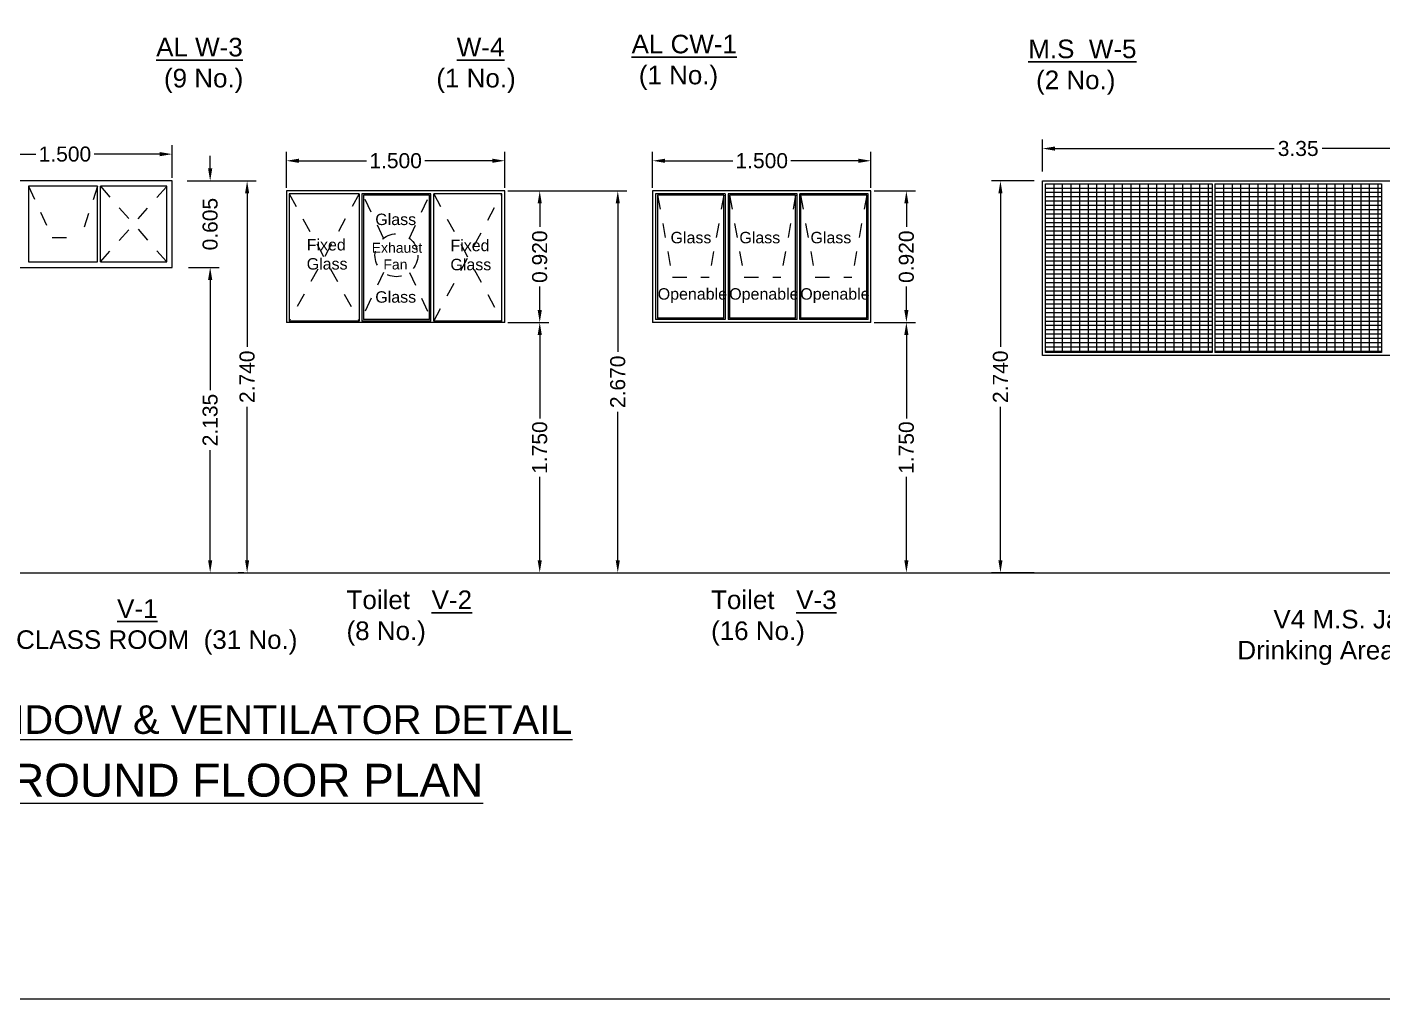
# Model space of a CAD drawing. Header units: millimetres. Extents: x 1898 to 3725, y 783 to 1532.
# Drawn here: x 3068.2 to 3077.68, y 1023.92 to 1030.72 of the extents above; entities that cross this region are included whole.
import ezdxf

# ---------------------------------------------------------------- set-up
doc = ezdxf.new("R2010")
doc.units = ezdxf.units.MM
doc.linetypes.add('DASHED', pattern=[0.75, 0.5, -0.25])
doc.linetypes.add('DASHED2', pattern=[0.375, 0.25, -0.125])
doc.layers.get('Defpoints').update_dxf_attribs({"lineweight": 15})
for name, color, linetype, lineweight in [('CUBICAL TOILET', 5, 'Continuous', 15), ('dim.1', 6, 'Continuous', 18), ('FLOOR FINISH', 10, 'Continuous', 15), ('HIDDEN-2', 1, 'DASHED2', 9), ('Jali', 40, 'Continuous', 5), ('TEXT', 7, 'Continuous', 15), ('Text-2', 180, 'Continuous', 25), ('Text.', 7, 'Continuous', 15), ('Ventilator', 4, 'DASHED', 18)]:
    doc.layers.add(name, color=color, linetype=linetype, lineweight=lineweight)
doc.styles.add('L120', font='arial.ttf', dxfattribs={"height": 0.6})
doc.styles.add('Tabrej', font='arial.ttf')
doc.dimstyles.new('DIMEN', dxfattribs={"dimtxt": 0.3, "dimasz": 0.25, "dimexe": 0.18, "dimexo": 0.0625, "dimgap": 0.09, "dimtad": 0, "dimdec": 3, "dimzin": 0, "dimdsep": 46, "dimtxsty": 'Tabrej', "dimcen": 0, "dimclrd": 256, "dimclre": 256, "dimclrt": 7, "dimadec": 0, "dimazin": 0, "dimtfac": 1, "dimtdec": 3, "dimtofl": 0, "dimtmove": 0, "dimatfit": 1, "dimfxl": 0, "dimtolj": 1, "dimtzin": 0, "dimlwd": -1, "dimlwe": -1, "dimarcsym": 0})

# ---------------------------------------------------------------- blocks, each defined once
blk = doc.blocks.new('*D548')
at = {"layer": 'Defpoints', "color": 0, "lineweight": 15, "ltscale": 0.05, "transparency": 16777216}
for p in [(3069.2955, 1029.6435), (3069.3046, 1029.0385), (3069.4776, 1029.0385)]:
    blk.add_point(p, dxfattribs=at)
at = {"layer": 'dim.1', "ltscale": 0.05, "transparency": 16777216}
for p, q in [((3069.4776, 1029.731), (3069.4776, 1029.8185)), ((3069.3173, 1029.6435), (3069.5406, 1029.6435)), ((3069.3265, 1029.0385), (3069.5406, 1029.0385)), ((3069.4776, 1028.951), (3069.4776, 1028.8635))]:
    blk.add_line(p, q, dxfattribs=at)
at = {"layer": 'dim.1', "lineweight": 15, "ltscale": 0.05, "transparency": 16777216}
for points in [[(3069.463, 1029.731), (3069.4922, 1029.731), (3069.4776, 1029.6435)], [(3069.463, 1028.951), (3069.4922, 1028.951), (3069.4776, 1029.0385)]]:
    blk.add_solid(points, dxfattribs=at)
at = {"layer": 'dim.1', "color": 7, "ltscale": 0.05, "transparency": 16777216, "insert": (3069.4776, 1029.341), "char_height": 0.105, "attachment_point": 5, "rotation": 90, "style": 'Tabrej'}
blk.add_mtext('\\A1;0.605', dxfattribs=at)
blk = doc.blocks.new('*D549')
at = {"layer": 'Defpoints', "color": 0, "lineweight": 15, "ltscale": 0.05, "transparency": 16777216}
for p in [(3069.2119, 1029.8306), (3067.7119, 1029.6435), (3069.2119, 1029.6435)]:
    blk.add_point(p, dxfattribs=at)
at = {"layer": 'dim.1', "ltscale": 0.05, "transparency": 16777216}
for p, q in [((3067.7119, 1029.6654), (3067.7119, 1029.8936)), ((3069.2119, 1029.6654), (3069.2119, 1029.8936)), ((3067.7994, 1029.8306), (3068.2583, 1029.8306)), ((3069.1244, 1029.8306), (3068.6654, 1029.8306))]:
    blk.add_line(p, q, dxfattribs=at)
at = {"layer": 'dim.1', "lineweight": 15, "ltscale": 0.05, "transparency": 16777216}
for points in [[(3067.7994, 1029.8452), (3067.7994, 1029.816), (3067.7119, 1029.8306)], [(3069.1244, 1029.8452), (3069.1244, 1029.816), (3069.2119, 1029.8306)]]:
    blk.add_solid(points, dxfattribs=at)
at = {"layer": 'dim.1', "color": 7, "ltscale": 0.05, "transparency": 16777216, "insert": (3068.4619, 1029.8306), "char_height": 0.105, "attachment_point": 5, "style": 'Tabrej'}
blk.add_mtext('\\A1;1.500', dxfattribs=at)
blk = doc.blocks.new('*D550')
at = {"layer": 'Defpoints', "color": 0, "lineweight": 15, "ltscale": 0.05, "transparency": 16777216}
for p in [(3069.3046, 1029.0385), (3069.1819, 1026.9035), (3069.4776, 1026.9035)]:
    blk.add_point(p, dxfattribs=at)
at = {"layer": 'dim.1', "ltscale": 0.05, "transparency": 16777216}
for p, q in [((3069.3265, 1029.0385), (3069.5406, 1029.0385)), ((3069.4776, 1028.951), (3069.4776, 1028.1809)), ((3069.4776, 1026.991), (3069.4776, 1027.7611)), ((3069.2037, 1026.9035), (3069.5406, 1026.9035))]:
    blk.add_line(p, q, dxfattribs=at)
at = {"layer": 'dim.1', "lineweight": 15, "ltscale": 0.05, "transparency": 16777216}
for points in [[(3069.463, 1028.951), (3069.4922, 1028.951), (3069.4776, 1029.0385)], [(3069.463, 1026.991), (3069.4922, 1026.991), (3069.4776, 1026.9035)]]:
    blk.add_solid(points, dxfattribs=at)
at = {"layer": 'dim.1', "color": 7, "ltscale": 0.05, "transparency": 16777216, "insert": (3069.4776, 1027.971), "char_height": 0.105, "attachment_point": 5, "rotation": 90, "style": 'Tabrej'}
blk.add_mtext('\\A1;2.135', dxfattribs=at)
blk = doc.blocks.new('*D551')
at = {"layer": 'Defpoints', "color": 0, "lineweight": 15, "ltscale": 0.05, "transparency": 16777216}
for p in [(3069.3255, 1029.6435), (3069.736, 1026.9035), (3069.736, 1026.9035)]:
    blk.add_point(p, dxfattribs=at)
at = {"layer": 'dim.1', "ltscale": 0.05, "transparency": 16777216}
for p, q in [((3069.3473, 1029.6435), (3069.799, 1029.6435)), ((3069.736, 1029.556), (3069.736, 1028.4829)), ((3069.736, 1026.991), (3069.736, 1028.0641)), ((3069.7141, 1026.9035), (3069.673, 1026.9035))]:
    blk.add_line(p, q, dxfattribs=at)
at = {"layer": 'dim.1', "lineweight": 15, "ltscale": 0.05, "transparency": 16777216}
for points in [[(3069.7214, 1029.556), (3069.7506, 1029.556), (3069.736, 1029.6435)], [(3069.7214, 1026.991), (3069.7506, 1026.991), (3069.736, 1026.9035)]]:
    blk.add_solid(points, dxfattribs=at)
at = {"layer": 'dim.1', "color": 7, "ltscale": 0.05, "transparency": 16777216, "insert": (3069.736, 1028.2735), "char_height": 0.105, "attachment_point": 5, "rotation": 90, "style": 'Tabrej'}
blk.add_mtext('\\A1;2.740', dxfattribs=at)
blk = doc.blocks.new('*D552')
at = {"layer": 'Defpoints', "color": 0, "lineweight": 15, "ltscale": 0.05, "transparency": 16777216}
for p in [(3078.8746, 1029.8695), (3075.2996, 1029.6863), (3078.8746, 1029.6863)]:
    blk.add_point(p, dxfattribs=at)
at = {"layer": 'dim.1', "ltscale": 0.05, "transparency": 16777216}
for p, q in [((3075.2996, 1029.7082), (3075.2996, 1029.9325)), ((3075.3871, 1029.8695), (3076.9189, 1029.8695)), ((3078.7871, 1029.8695), (3077.2553, 1029.8695)), ((3078.8746, 1029.7082), (3078.8746, 1029.9325))]:
    blk.add_line(p, q, dxfattribs=at)
at = {"layer": 'dim.1', "lineweight": 15, "ltscale": 0.05, "transparency": 16777216}
for points in [[(3075.3871, 1029.884), (3075.3871, 1029.8549), (3075.2996, 1029.8695)], [(3078.7871, 1029.884), (3078.7871, 1029.8549), (3078.8746, 1029.8695)]]:
    blk.add_solid(points, dxfattribs=at)
at = {"layer": 'dim.1', "color": 7, "ltscale": 0.05, "transparency": 16777216, "insert": (3077.0871, 1029.8695), "char_height": 0.105, "attachment_point": 5, "style": 'Tabrej'}
blk.add_mtext('\\A1;3.35', dxfattribs=at)
blk = doc.blocks.new('*D554')
at = {"layer": 'Defpoints', "color": 0, "lineweight": 15, "ltscale": 0.05, "transparency": 16777216}
for p in [(3075.2627, 1029.6435), (3075.0049, 1026.9035), (3075.2627, 1026.9035)]:
    blk.add_point(p, dxfattribs=at)
at = {"layer": 'dim.1', "ltscale": 0.05, "transparency": 16777216}
for p, q in [((3075.2408, 1029.6435), (3074.9419, 1029.6435)), ((3075.0049, 1029.556), (3075.0049, 1028.4829)), ((3075.0049, 1026.991), (3075.0049, 1028.0641)), ((3075.2408, 1026.9035), (3074.9419, 1026.9035))]:
    blk.add_line(p, q, dxfattribs=at)
at = {"layer": 'dim.1', "lineweight": 15, "ltscale": 0.05, "transparency": 16777216}
for points in [[(3074.9903, 1029.556), (3075.0194, 1029.556), (3075.0049, 1029.6435)], [(3074.9903, 1026.991), (3075.0194, 1026.991), (3075.0049, 1026.9035)]]:
    blk.add_solid(points, dxfattribs=at)
at = {"layer": 'dim.1', "color": 7, "ltscale": 0.05, "transparency": 16777216, "insert": (3075.0049, 1028.2735), "char_height": 0.105, "attachment_point": 5, "rotation": 90, "style": 'Tabrej'}
blk.add_mtext('\\A1;2.740', dxfattribs=at)
blk = doc.blocks.new('*D556')
at = {"layer": 'Defpoints', "color": 0, "lineweight": 15, "ltscale": 0.05, "transparency": 16777216}
for p in [(3071.5387, 1028.6532), (3071.5387, 1026.9035), (3071.7826, 1026.9035)]:
    blk.add_point(p, dxfattribs=at)
at = {"layer": 'dim.1', "ltscale": 0.05, "transparency": 16777216}
for p, q in [((3071.5605, 1028.6532), (3071.8456, 1028.6532)), ((3071.7826, 1028.5657), (3071.7826, 1027.9819)), ((3071.7826, 1026.991), (3071.7826, 1027.5748)), ((3071.5605, 1026.9035), (3071.8456, 1026.9035))]:
    blk.add_line(p, q, dxfattribs=at)
at = {"layer": 'dim.1', "lineweight": 15, "ltscale": 0.05, "transparency": 16777216}
for points in [[(3071.768, 1028.5657), (3071.7972, 1028.5657), (3071.7826, 1028.6532)], [(3071.768, 1026.991), (3071.7972, 1026.991), (3071.7826, 1026.9035)]]:
    blk.add_solid(points, dxfattribs=at)
at = {"layer": 'dim.1', "color": 7, "ltscale": 0.05, "transparency": 16777216, "insert": (3071.7826, 1027.7783), "char_height": 0.105, "attachment_point": 5, "rotation": 90, "style": 'Tabrej'}
blk.add_mtext('\\A1;1.750 ', dxfattribs=at)
blk = doc.blocks.new('*D557')
at = {"layer": 'Defpoints', "color": 0, "lineweight": 15, "ltscale": 0.05, "transparency": 16777216}
for p in [(3071.5387, 1029.5732), (3071.7826, 1029.5732), (3071.5387, 1028.6532)]:
    blk.add_point(p, dxfattribs=at)
at = {"layer": 'dim.1', "ltscale": 0.05, "transparency": 16777216}
for p, q in [((3071.5605, 1029.5732), (3071.8456, 1029.5732)), ((3071.7826, 1029.4857), (3071.7826, 1029.3216)), ((3071.7826, 1028.7407), (3071.7826, 1028.9047)), ((3071.5605, 1028.6532), (3071.8456, 1028.6532))]:
    blk.add_line(p, q, dxfattribs=at)
at = {"layer": 'dim.1', "lineweight": 15, "ltscale": 0.05, "transparency": 16777216}
for points in [[(3071.768, 1029.4857), (3071.7972, 1029.4857), (3071.7826, 1029.5732)], [(3071.768, 1028.7407), (3071.7972, 1028.7407), (3071.7826, 1028.6532)]]:
    blk.add_solid(points, dxfattribs=at)
at = {"layer": 'dim.1', "color": 7, "ltscale": 0.05, "transparency": 16777216, "insert": (3071.7826, 1029.1132), "char_height": 0.105, "attachment_point": 5, "rotation": 90, "style": 'Tabrej'}
blk.add_mtext('\\A1;0.920', dxfattribs=at)
blk = doc.blocks.new('*D558')
at = {"layer": 'Defpoints', "color": 0, "lineweight": 15, "ltscale": 0.05, "transparency": 16777216}
for p in [(3071.5387, 1029.5732), (3071.5387, 1026.9035), (3072.3284, 1026.9035)]:
    blk.add_point(p, dxfattribs=at)
at = {"layer": 'dim.1', "ltscale": 0.05, "transparency": 16777216}
for p, q in [((3071.5605, 1029.5732), (3072.3914, 1029.5732)), ((3072.3284, 1029.4857), (3072.3284, 1028.4477)), ((3072.3284, 1026.991), (3072.3284, 1028.0289)), ((3071.5605, 1026.9035), (3072.3914, 1026.9035))]:
    blk.add_line(p, q, dxfattribs=at)
at = {"layer": 'dim.1', "lineweight": 15, "ltscale": 0.05, "transparency": 16777216}
for points in [[(3072.3138, 1029.4857), (3072.343, 1029.4857), (3072.3284, 1029.5732)], [(3072.3138, 1026.991), (3072.343, 1026.991), (3072.3284, 1026.9035)]]:
    blk.add_solid(points, dxfattribs=at)
at = {"layer": 'dim.1', "color": 7, "ltscale": 0.05, "transparency": 16777216, "insert": (3072.3284, 1028.2383), "char_height": 0.105, "attachment_point": 5, "rotation": 90, "style": 'Tabrej'}
blk.add_mtext('\\A1;2.670 ', dxfattribs=at)
blk = doc.blocks.new('*D559')
at = {"layer": 'Defpoints', "color": 0, "lineweight": 15, "ltscale": 0.05, "transparency": 16777216}
for p in [(3071.5387, 1029.7842), (3070.0109, 1029.5732), (3071.5387, 1029.5732)]:
    blk.add_point(p, dxfattribs=at)
at = {"layer": 'dim.1', "ltscale": 0.05, "transparency": 16777216}
for p, q in [((3070.0109, 1029.595), (3070.0109, 1029.8472)), ((3070.0984, 1029.7842), (3070.5712, 1029.7842)), ((3071.4512, 1029.7842), (3070.9783, 1029.7842)), ((3071.5387, 1029.595), (3071.5387, 1029.8472))]:
    blk.add_line(p, q, dxfattribs=at)
at = {"layer": 'dim.1', "lineweight": 15, "ltscale": 0.05, "transparency": 16777216}
for points in [[(3070.0984, 1029.7988), (3070.0984, 1029.7697), (3070.0109, 1029.7842)], [(3071.4512, 1029.7988), (3071.4512, 1029.7697), (3071.5387, 1029.7842)]]:
    blk.add_solid(points, dxfattribs=at)
at = {"layer": 'dim.1', "color": 7, "ltscale": 0.05, "transparency": 16777216, "insert": (3070.7748, 1029.7842), "char_height": 0.105, "attachment_point": 5, "style": 'Tabrej'}
blk.add_mtext('\\A1;1.500 ', dxfattribs=at)
blk = doc.blocks.new('*D560')
at = {"layer": 'Defpoints', "color": 0, "lineweight": 15, "ltscale": 0.05, "transparency": 16777216}
for p in [(3074.1188, 1028.6532), (3074.1188, 1026.9035), (3074.347, 1026.9035)]:
    blk.add_point(p, dxfattribs=at)
at = {"layer": 'dim.1', "ltscale": 0.05, "transparency": 16777216}
for p, q in [((3074.1407, 1028.6532), (3074.41, 1028.6532)), ((3074.347, 1028.5657), (3074.347, 1027.9819)), ((3074.347, 1026.991), (3074.347, 1027.5748)), ((3074.1407, 1026.9035), (3074.41, 1026.9035))]:
    blk.add_line(p, q, dxfattribs=at)
at = {"layer": 'dim.1', "lineweight": 15, "ltscale": 0.05, "transparency": 16777216}
for points in [[(3074.3324, 1028.5657), (3074.3615, 1028.5657), (3074.347, 1028.6532)], [(3074.3324, 1026.991), (3074.3615, 1026.991), (3074.347, 1026.9035)]]:
    blk.add_solid(points, dxfattribs=at)
at = {"layer": 'dim.1', "color": 7, "ltscale": 0.05, "transparency": 16777216, "insert": (3074.347, 1027.7783), "char_height": 0.105, "attachment_point": 5, "rotation": 90, "style": 'Tabrej'}
blk.add_mtext('\\A1;1.750 ', dxfattribs=at)
blk = doc.blocks.new('*D561')
at = {"layer": 'Defpoints', "color": 0, "lineweight": 15, "ltscale": 0.05, "transparency": 16777216}
for p in [(3074.0994, 1029.5732), (3074.347, 1029.5732), (3074.0994, 1028.6532)]:
    blk.add_point(p, dxfattribs=at)
at = {"layer": 'dim.1', "ltscale": 0.05, "transparency": 16777216}
for p, q in [((3074.1213, 1029.5732), (3074.41, 1029.5732)), ((3074.347, 1029.4857), (3074.347, 1029.3216)), ((3074.347, 1028.7407), (3074.347, 1028.9047)), ((3074.1213, 1028.6532), (3074.41, 1028.6532))]:
    blk.add_line(p, q, dxfattribs=at)
at = {"layer": 'dim.1', "lineweight": 15, "ltscale": 0.05, "transparency": 16777216}
for points in [[(3074.3324, 1029.4857), (3074.3615, 1029.4857), (3074.347, 1029.5732)], [(3074.3324, 1028.7407), (3074.3615, 1028.7407), (3074.347, 1028.6532)]]:
    blk.add_solid(points, dxfattribs=at)
at = {"layer": 'dim.1', "color": 7, "ltscale": 0.05, "transparency": 16777216, "insert": (3074.347, 1029.1132), "char_height": 0.105, "attachment_point": 5, "rotation": 90, "style": 'Tabrej'}
blk.add_mtext('\\A1;0.920', dxfattribs=at)
blk = doc.blocks.new('*D562')
at = {"layer": 'Defpoints', "color": 0, "lineweight": 15, "ltscale": 0.05, "transparency": 16777216}
for p in [(3072.5716, 1029.7842), (3072.5716, 1029.5732), (3074.0994, 1029.5732)]:
    blk.add_point(p, dxfattribs=at)
at = {"layer": 'dim.1', "ltscale": 0.05, "transparency": 16777216}
for p, q in [((3072.5716, 1029.595), (3072.5716, 1029.8472)), ((3072.6591, 1029.7842), (3073.132, 1029.7842)), ((3074.0119, 1029.7842), (3073.539, 1029.7842)), ((3074.0994, 1029.595), (3074.0994, 1029.8472))]:
    blk.add_line(p, q, dxfattribs=at)
at = {"layer": 'dim.1', "lineweight": 15, "ltscale": 0.05, "transparency": 16777216}
for points in [[(3072.6591, 1029.7988), (3072.6591, 1029.7697), (3072.5716, 1029.7842)], [(3074.0119, 1029.7988), (3074.0119, 1029.7697), (3074.0994, 1029.7842)]]:
    blk.add_solid(points, dxfattribs=at)
at = {"layer": 'dim.1', "color": 7, "ltscale": 0.05, "transparency": 16777216, "insert": (3073.3355, 1029.7842), "char_height": 0.105, "attachment_point": 5, "style": 'Tabrej'}
blk.add_mtext('\\A1;1.500', dxfattribs=at)

msp = doc.modelspace()

# ---------------------------------------------------------------- linework, layer by layer
at = {"layer": 'CUBICAL TOILET', "ltscale": 0.05}
msp.add_line((3073.4656, 1028.6532), (3073.4531, 1028.6532), dxfattribs=at)
at = {"layer": 'Defpoints', "linetype": 'Continuous'}
msp.add_lwpolyline([(3090.4188, 1038.1049), (3058.7506, 1038.1049), (3058.7506, 1023.9228), (3090.4188, 1023.9228)], close=True, dxfattribs=at)
at = {"layer": 'FLOOR FINISH', "ltscale": 0.05}
msp.add_line((3059.8064, 1026.9035), (3082.4464, 1026.9035), dxfattribs=at)
at = {"layer": 'HIDDEN-2', "ltscale": 0.15}
for p, q in [((3068.2074, 1029.6055), (3068.3729, 1029.2475)), ((3068.6899, 1029.6055), (3068.5724, 1029.2475)), ((3068.7099, 1029.6055), (3069.1739, 1029.0765)), ((3068.7099, 1029.0765), (3069.1739, 1029.6055)), ((3070.519, 1029.5532), (3070.0307, 1028.6632)), ((3070.0307, 1029.5532), (3070.519, 1028.6632)), ((3070.6895, 1029.2426), (3070.549, 1029.5432)), ((3070.8711, 1029.2426), (3071.0115, 1029.5432)), ((3071.0415, 1028.6632), (3071.5187, 1029.5532)), ((3071.0415, 1029.5532), (3071.5187, 1028.6632)), ((3072.6073, 1029.5432), (3072.7104, 1028.9702)), ((3073.0698, 1029.5432), (3072.9666, 1028.9702)), ((3073.1098, 1029.5432), (3073.2129, 1028.9702)), ((3073.5723, 1029.5432), (3073.4691, 1028.9702)), ((3073.6069, 1029.5432), (3073.71, 1028.9702)), ((3074.0694, 1029.5432), (3073.9662, 1028.9702)), ((3068.3729, 1029.2475), (3068.5724, 1029.2475)), ((3070.6895, 1029.0037), (3070.549, 1028.7032)), ((3070.8711, 1029.0037), (3071.0115, 1028.7032)), ((3072.7104, 1028.9702), (3072.9666, 1028.9702)), ((3073.2129, 1028.9702), (3073.4691, 1028.9702)), ((3073.71, 1028.9702), (3073.9662, 1028.9702))]:
    msp.add_line(p, q, dxfattribs=at)
msp.add_circle((3070.7803, 1029.1232), 0.15, dxfattribs=at)
at = {"layer": 'Jali'}
for p, q in [((3075.3196, 1029.5935), (3076.4846, 1029.5935)), ((3075.3796, 1028.4435), (3075.3796, 1029.6235)), ((3075.4396, 1028.4435), (3075.4396, 1029.6235)), ((3075.4996, 1028.4435), (3075.4996, 1029.6235)), ((3075.5596, 1028.4435), (3075.5596, 1029.6235)), ((3075.6196, 1028.4435), (3075.6196, 1029.6235)), ((3075.6796, 1028.4435), (3075.6796, 1029.6235)), ((3075.7396, 1028.4435), (3075.7396, 1029.6235)), ((3075.7996, 1028.4435), (3075.7996, 1029.6235)), ((3075.8596, 1028.4435), (3075.8596, 1029.6235)), ((3075.9196, 1028.4435), (3075.9196, 1029.6235)), ((3075.9796, 1028.4435), (3075.9796, 1029.6235)), ((3076.0396, 1028.4435), (3076.0396, 1029.6235)), ((3076.0996, 1028.4435), (3076.0996, 1029.6235)), ((3076.1596, 1028.4435), (3076.1596, 1029.6235)), ((3076.2196, 1028.4435), (3076.2196, 1029.6235)), ((3076.2796, 1028.4435), (3076.2796, 1029.6235)), ((3076.3396, 1028.4435), (3076.3396, 1029.6235)), ((3076.3996, 1028.4435), (3076.3996, 1029.6235)), ((3076.4596, 1028.4435), (3076.4596, 1029.6235)), ((3076.5046, 1029.5935), (3077.6696, 1029.5935)), ((3076.5646, 1029.6235), (3076.5646, 1028.4435)), ((3076.6246, 1029.6235), (3076.6246, 1028.4435)), ((3076.6846, 1029.6235), (3076.6846, 1028.4435)), ((3076.7446, 1029.6235), (3076.7446, 1028.4435)), ((3076.8046, 1029.6235), (3076.8046, 1028.4435)), ((3076.8646, 1029.6235), (3076.8646, 1028.4435)), ((3076.9246, 1029.6235), (3076.9246, 1028.4435)), ((3076.9846, 1029.6235), (3076.9846, 1028.4435)), ((3077.0446, 1029.6235), (3077.0446, 1028.4435)), ((3077.1046, 1029.6235), (3077.1046, 1028.4435)), ((3077.1646, 1029.6235), (3077.1646, 1028.4435)), ((3077.2246, 1029.6235), (3077.2246, 1028.4435)), ((3077.2846, 1029.6235), (3077.2846, 1028.4435)), ((3077.3446, 1029.6235), (3077.3446, 1028.4435)), ((3077.4046, 1029.6235), (3077.4046, 1028.4435)), ((3077.4646, 1029.6235), (3077.4646, 1028.4435)), ((3077.5246, 1029.6235), (3077.5246, 1028.4435)), ((3077.5846, 1029.6235), (3077.5846, 1028.4435)), ((3077.6446, 1029.6235), (3077.6446, 1028.4435)), ((3075.3196, 1029.5635), (3076.4846, 1029.5635)), ((3075.3196, 1029.5335), (3076.4846, 1029.5335)), ((3075.3196, 1029.5035), (3076.4846, 1029.5035)), ((3076.5046, 1029.5635), (3077.6696, 1029.5635)), ((3076.5046, 1029.5335), (3077.6696, 1029.5335)), ((3076.5046, 1029.5035), (3077.6696, 1029.5035)), ((3075.3196, 1029.4735), (3076.4846, 1029.4735)), ((3075.3196, 1029.4435), (3076.4846, 1029.4435)), ((3075.3196, 1029.4135), (3076.4846, 1029.4135)), ((3076.5046, 1029.4735), (3077.6696, 1029.4735)), ((3076.5046, 1029.4435), (3077.6696, 1029.4435)), ((3076.5046, 1029.4135), (3077.6696, 1029.4135)), ((3075.3196, 1029.3835), (3076.4846, 1029.3835)), ((3075.3196, 1029.3535), (3076.4846, 1029.3535)), ((3075.3196, 1029.3235), (3076.4846, 1029.3235)), ((3076.5046, 1029.3835), (3077.6696, 1029.3835)), ((3076.5046, 1029.3535), (3077.6696, 1029.3535)), ((3076.5046, 1029.3235), (3077.6696, 1029.3235)), ((3075.3196, 1029.2935), (3076.4846, 1029.2935)), ((3075.3196, 1029.2635), (3076.4846, 1029.2635)), ((3075.3196, 1029.2335), (3076.4846, 1029.2335)), ((3075.3196, 1029.2035), (3076.4846, 1029.2035)), ((3076.5046, 1029.2935), (3077.6696, 1029.2935)), ((3076.5046, 1029.2635), (3077.6696, 1029.2635)), ((3076.5046, 1029.2335), (3077.6696, 1029.2335)), ((3076.5046, 1029.2035), (3077.6696, 1029.2035)), ((3075.3196, 1029.1735), (3076.4846, 1029.1735)), ((3075.3196, 1029.1435), (3076.4846, 1029.1435)), ((3075.3196, 1029.1135), (3076.4846, 1029.1135)), ((3076.5046, 1029.1735), (3077.6696, 1029.1735)), ((3076.5046, 1029.1435), (3077.6696, 1029.1435)), ((3076.5046, 1029.1135), (3077.6696, 1029.1135)), ((3075.3196, 1029.0835), (3076.4846, 1029.0835)), ((3075.3196, 1029.0535), (3076.4846, 1029.0535)), ((3075.3196, 1029.0235), (3076.4846, 1029.0235)), ((3076.5046, 1029.0835), (3077.6696, 1029.0835)), ((3076.5046, 1029.0535), (3077.6696, 1029.0535)), ((3076.5046, 1029.0235), (3077.6696, 1029.0235)), ((3075.3196, 1028.9935), (3076.4846, 1028.9935)), ((3075.3196, 1028.9635), (3076.4846, 1028.9635)), ((3075.3196, 1028.9335), (3076.4846, 1028.9335)), ((3076.5046, 1028.9935), (3077.6696, 1028.9935)), ((3076.5046, 1028.9635), (3077.6696, 1028.9635)), ((3076.5046, 1028.9335), (3077.6696, 1028.9335)), ((3075.3196, 1028.9035), (3076.4846, 1028.9035)), ((3075.3196, 1028.8735), (3076.4846, 1028.8735)), ((3075.3196, 1028.8435), (3076.4846, 1028.8435)), ((3076.5046, 1028.9035), (3077.6696, 1028.9035)), ((3076.5046, 1028.8735), (3077.6696, 1028.8735)), ((3076.5046, 1028.8435), (3077.6696, 1028.8435)), ((3075.3196, 1028.8135), (3076.4846, 1028.8135)), ((3075.3196, 1028.7835), (3076.4846, 1028.7835)), ((3075.3196, 1028.7535), (3076.4846, 1028.7535)), ((3076.5046, 1028.8135), (3077.6696, 1028.8135)), ((3076.5046, 1028.7835), (3077.6696, 1028.7835)), ((3076.5046, 1028.7535), (3077.6696, 1028.7535)), ((3075.3196, 1028.7235), (3076.4846, 1028.7235)), ((3075.3196, 1028.6935), (3076.4846, 1028.6935)), ((3075.3196, 1028.6635), (3076.4846, 1028.6635)), ((3075.3196, 1028.6335), (3076.4846, 1028.6335)), ((3076.5046, 1028.7235), (3077.6696, 1028.7235)), ((3076.5046, 1028.6935), (3077.6696, 1028.6935)), ((3076.5046, 1028.6635), (3077.6696, 1028.6635)), ((3076.5046, 1028.6335), (3077.6696, 1028.6335)), ((3075.3196, 1028.6035), (3076.4846, 1028.6035)), ((3075.3196, 1028.5735), (3076.4846, 1028.5735)), ((3075.3196, 1028.5435), (3076.4846, 1028.5435)), ((3076.5046, 1028.6035), (3077.6696, 1028.6035)), ((3076.5046, 1028.5735), (3077.6696, 1028.5735)), ((3076.5046, 1028.5435), (3077.6696, 1028.5435)), ((3075.3196, 1028.5135), (3076.4846, 1028.5135)), ((3075.3196, 1028.4835), (3076.4846, 1028.4835)), ((3075.3196, 1028.4535), (3076.4846, 1028.4535)), ((3076.5046, 1028.5135), (3077.6696, 1028.5135)), ((3076.5046, 1028.4835), (3077.6696, 1028.4835)), ((3076.5046, 1028.4535), (3077.6696, 1028.4535))]:
    msp.add_line(p, q, dxfattribs=at)
at = {"layer": 'Ventilator', "linetype": 'Continuous'}
for p, q in [((3068.6899, 1029.6055), (3068.2074, 1029.6055)), ((3068.2074, 1029.6055), (3068.2074, 1029.0765)), ((3068.6899, 1029.0765), (3068.6899, 1029.6055)), ((3069.1739, 1029.6055), (3068.7099, 1029.6055)), ((3068.7099, 1029.0765), (3068.7099, 1029.6055)), ((3069.1739, 1029.0765), (3069.1739, 1029.6055)), ((3076.4846, 1029.6235), (3076.4846, 1028.4435)), ((3076.5046, 1029.6235), (3076.5046, 1028.4435)), ((3077.6696, 1029.6235), (3077.6696, 1028.4435)), ((3071.5387, 1029.5732), (3070.0109, 1029.5732)), ((3070.0109, 1029.5732), (3070.0109, 1028.6532)), ((3070.519, 1029.5532), (3070.0307, 1029.5532)), ((3070.0307, 1029.5532), (3070.0307, 1028.6632)), ((3070.519, 1029.5532), (3070.519, 1028.6632)), ((3071.0215, 1029.5532), (3070.539, 1029.5532)), ((3070.539, 1029.5532), (3070.539, 1028.6633)), ((3071.0115, 1029.5432), (3070.549, 1029.5432)), ((3070.549, 1029.5432), (3070.549, 1028.6732)), ((3071.0115, 1028.6732), (3071.0115, 1029.5432)), ((3071.0215, 1028.6632), (3071.0215, 1029.5532)), ((3071.5187, 1029.5532), (3071.0415, 1029.5532)), ((3071.0415, 1028.6632), (3071.0415, 1029.5532)), ((3071.5187, 1028.6632), (3071.5187, 1029.5532)), ((3071.5387, 1028.6532), (3071.5387, 1029.5732)), ((3074.0994, 1029.5732), (3072.5716, 1029.5732)), ((3072.5716, 1029.5732), (3072.5716, 1028.6532)), ((3073.0798, 1029.5532), (3072.5914, 1029.5532)), ((3072.5914, 1029.5532), (3072.5914, 1028.6732)), ((3073.0698, 1029.5432), (3072.6073, 1029.5432)), ((3072.6073, 1029.5432), (3072.6073, 1028.6832)), ((3073.0698, 1028.6832), (3073.0698, 1029.5432)), ((3073.0798, 1029.5532), (3073.0798, 1028.6732)), ((3073.5823, 1029.5532), (3073.0998, 1029.5532)), ((3073.0998, 1029.5532), (3073.0998, 1028.6733)), ((3073.5723, 1029.5432), (3073.1098, 1029.5432)), ((3073.1098, 1029.5432), (3073.1098, 1028.6832)), ((3073.5723, 1028.6832), (3073.5723, 1029.5432)), ((3073.5823, 1028.6732), (3073.5823, 1029.5532)), ((3074.0794, 1029.5532), (3073.6023, 1029.5532)), ((3073.6023, 1028.6732), (3073.6023, 1029.5532)), ((3074.0694, 1029.5432), (3073.6069, 1029.5432)), ((3073.6069, 1029.5432), (3073.6069, 1028.6832)), ((3074.0694, 1028.6832), (3074.0694, 1029.5432)), ((3074.0794, 1028.6732), (3074.0794, 1029.5532)), ((3074.0994, 1028.6532), (3074.0994, 1029.5732)), ((3068.2074, 1029.0765), (3068.6899, 1029.0765)), ((3068.7099, 1029.0765), (3069.1739, 1029.0765)), ((3071.5387, 1028.6532), (3070.0109, 1028.6532)), ((3070.519, 1028.6632), (3070.0307, 1028.6632)), ((3071.0215, 1028.6632), (3070.539, 1028.6632)), ((3071.0115, 1028.6732), (3070.549, 1028.6732)), ((3071.5187, 1028.6632), (3071.0415, 1028.6632)), ((3074.0994, 1028.6532), (3072.5716, 1028.6532)), ((3073.0798, 1028.6732), (3072.5914, 1028.6732)), ((3073.0698, 1028.6832), (3072.6073, 1028.6832)), ((3073.5823, 1028.6732), (3073.0998, 1028.6732)), ((3073.5723, 1028.6832), (3073.1098, 1028.6832)), ((3074.0794, 1028.6732), (3073.6023, 1028.6732)), ((3074.0694, 1028.6832), (3073.6069, 1028.6832))]:
    msp.add_line(p, q, dxfattribs=at)
for points in [[(3068.7139, 1029.0385), (3069.2119, 1029.0385), (3069.2119, 1029.6435), (3067.7119, 1029.6435), (3067.7119, 1029.0385)], [(3075.2996, 1029.6435), (3078.8746, 1029.6435), (3078.8746, 1028.4235), (3075.2996, 1028.4235)]]:
    msp.add_lwpolyline(points, close=True, dxfattribs=at)
for points in [[(3076.4846, 1028.4435), (3075.3196, 1028.4435), (3075.3196, 1029.6235), (3076.4846, 1029.6235)], [(3076.5046, 1029.6235), (3077.6696, 1029.6235)], [(3077.6696, 1028.4435), (3076.5046, 1028.4435)]]:
    msp.add_lwpolyline(points, dxfattribs=at)

# ---------------------------------------------------------------- texts
at = {"layer": 'TEXT', "width": 6.84177, "attachment_point": 1, "rotation": 0, "style": 'L120'}
for s, insert, char_height in [('{\\fArial|b0|i0|c0|p34;Glass}', (3070.6326, 1029.4145), 0.08), ('{\\fArial|b0|i0|c0|p34;Fixed \\PGlass}', (3070.1528, 1029.2367), 0.08), ('{\\fArial|b0|i0|c0|p34;Exhaust \\P   Fan}', (3070.6075, 1029.2109), 0.07), ('{\\fArial|b0|i0|c0|p34;Fixed \\PGlass}', (3071.158, 1029.2319), 0.08), ('{\\fArial|b0|i0|c0|p34;\\PGlass}', (3072.6976, 1029.4204), 0.08), ('{\\fArial|b0|i0|c0|p34;\\PGlass}', (3073.1789, 1029.4204), 0.08), ('{\\fArial|b0|i0|c0|p34;\\PGlass}', (3073.6761, 1029.4204), 0.08), ('{\\fArial|b0|i0|c0|p34;Glass}', (3070.6326, 1028.8716), 0.08), ('{\\fArial|b0|i0|c0|p34;Openable}', (3072.608, 1028.8929), 0.08), ('{\\fArial|b0|i0|c0|p34;Openable}', (3073.108, 1028.8929), 0.08), ('{\\fArial|b0|i0|c0|p34;Openable}', (3073.6051, 1028.8929), 0.08)]:
    msp.add_mtext(s, dxfattribs=dict(at, insert=insert, char_height=char_height))
at = {"layer": 'Text-2', "ltscale": 0.05, "char_height": 0.13, "attachment_point": 1, "rotation": 0, "style": 'L120'}
for s, insert, width in [('{\\fTimes New Roman|b0|i0|c0|p18;   \\fArial|b0|i0|c0|p34;\\LAL W-3}  \\P    (9 No.)', (3068.9528, 1030.644), 1.168745), ('{\\fTimes New Roman|b0|i0|c0|p18;      } {\\LW-4}  \\P    (1 No.)', (3070.8577, 1030.644), 1.168745), ('{\\L AL CW-1} \\P  (1 No.)', (3072.3747, 1030.6656), 1.168745), ('{\\fTimes New Roman|b0|i0|c0|p18;   \\fArial|b0|i0|c0|p34;\\LM.S  W-5} \\P    (2 No.)', (3075.0522, 1030.6316), 0.935895), ('Toilet   {\\LV-2} \\P(8 No.)', (3070.4313, 1026.779), 1.553927), ('Toilet   {\\LV-3\\P}(16 No.)', (3072.9809, 1026.779), 1.553927), ('               {\\L V-1} \\P  CLASS ROOM  (31 No.)', (3068.0195, 1026.7171), 2.308698), ('      V4 M.S. Jali  \\P Drinking Area  (2) No', (3076.6114, 1026.6435), 1.902558)]:
    msp.add_mtext(s, dxfattribs=dict(at, insert=insert, width=width))
at = {"layer": 'Text.', "ltscale": 0.05, "width": 8.112984, "attachment_point": 1, "style": 'L120'}
for s, insert, char_height in [('{\\LDOOR, WINDOW & VENTILATOR DETAIL}', (3066.6413, 1025.9762), 0.2), ('{\\fArial|b0|i0|c0|p34;\\L FOR GROUND FLOOR PLAN}', (3066.9789, 1025.5672), 0.23)]:
    msp.add_mtext(s, dxfattribs=dict(at, insert=insert, char_height=char_height))

# ---------------------------------------------------------------- dimensions: what is measured, and where the dimension line sits
at = {"layer": 'dim.1', "ltscale": 0.05}
dim = msp.add_linear_dim(base=(3069.2119, 1029.8306), p1=(3067.7119, 1029.6435), p2=(3069.2119, 1029.6435), dimstyle='DIMEN', override={"dimscale": 0.35}, dxfattribs=at)
dim.commit()
dim.dimension.update_dxf_attribs({"geometry": '*D549', "text_midpoint": (3068.4619, 1029.8306)})
for base, p1, p2, text, picture, middle in [((3078.8746, 1029.8695), (3075.2996, 1029.6863), (3078.8746, 1029.6863), '3.35', '*D552', (3077.0871, 1029.8695)), ((3071.5387, 1029.7842), (3070.0109, 1029.5732), (3071.5387, 1029.5732), '1.500 ', '*D559', (3070.7748, 1029.7842)), ((3072.5716, 1029.7842), (3074.0994, 1029.5732), (3072.5716, 1029.5732), '1.500', '*D562', (3073.3355, 1029.7842))]:
    dim = msp.add_linear_dim(base=base, p1=p1, p2=p2, text=text, dimstyle='DIMEN', override={"dimscale": 0.35}, dxfattribs=at)
    dim.commit()
    dim.dimension.update_dxf_attribs({"geometry": picture, "text_midpoint": middle})
for base, p1, p2, picture, middle in [((3069.4776, 1029.0385), (3069.2955, 1029.6435), (3069.3046, 1029.0385), '*D548', (3069.4776, 1029.341)), ((3069.736, 1026.9035), (3069.3255, 1029.6435), (3069.736, 1026.9035), '*D551', (3069.736, 1028.2735)), ((3075.0049, 1026.9035), (3075.2627, 1029.6435), (3075.2627, 1026.9035), '*D554', (3075.0049, 1028.2735)), ((3074.347, 1029.5732), (3074.0994, 1028.6532), (3074.0994, 1029.5732), '*D561', (3074.347, 1029.1132)), ((3069.4776, 1026.9035), (3069.3046, 1029.0385), (3069.1819, 1026.9035), '*D550', (3069.4776, 1027.971))]:
    dim = msp.add_linear_dim(base=base, p1=p1, p2=p2, angle=90, dimstyle='DIMEN', override={"dimscale": 0.35}, dxfattribs=at)
    dim.commit()
    dim.dimension.update_dxf_attribs({"geometry": picture, "text_midpoint": middle})
for base, p1, p2, text, picture, middle in [((3071.7826, 1029.5732), (3071.5387, 1028.6532), (3071.5387, 1029.5732), '0.920', '*D557', (3071.7826, 1029.1132)), ((3072.3284, 1026.9035), (3071.5387, 1029.5732), (3071.5387, 1026.9035), '2.670 ', '*D558', (3072.3284, 1028.2383)), ((3071.7826, 1026.9035), (3071.5387, 1028.6532), (3071.5387, 1026.9035), '1.750 ', '*D556', (3071.7826, 1027.7783)), ((3074.347, 1026.9035), (3074.1188, 1028.6532), (3074.1188, 1026.9035), '1.750 ', '*D560', (3074.347, 1027.7783))]:
    dim = msp.add_linear_dim(base=base, p1=p1, p2=p2, angle=90, text=text, dimstyle='DIMEN', override={"dimscale": 0.35}, dxfattribs=at)
    dim.commit()
    dim.dimension.update_dxf_attribs({"geometry": picture, "text_midpoint": middle})

doc.saveas('drawing.dxf')
